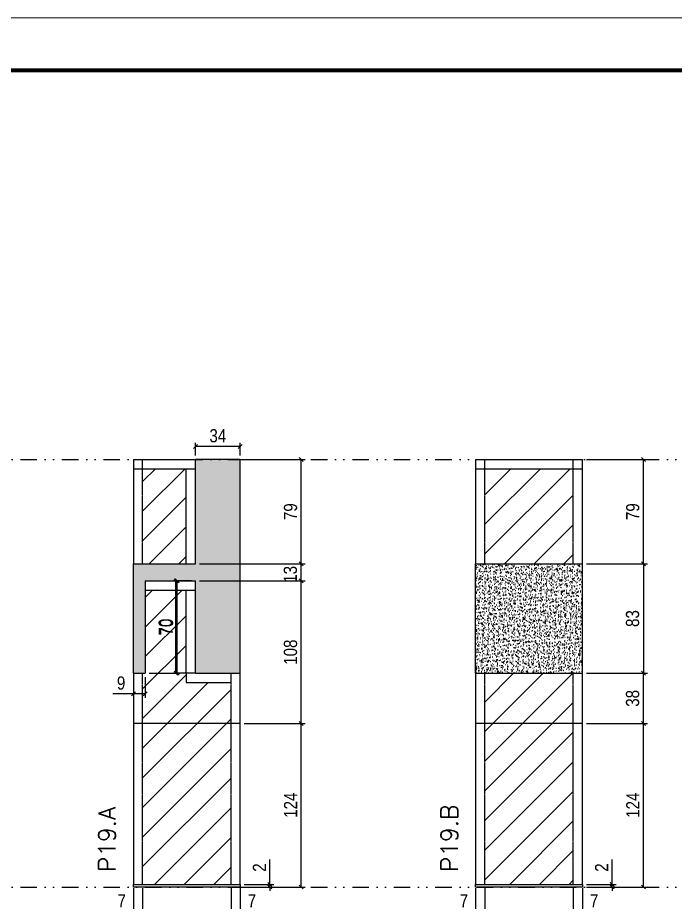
# Model space of a CAD drawing. Extents: x 13770 to 23315, y 867 to 16997.
# Drawn here: x 19617 to 20116, y 10435 to 11106 of the extents above; entities that cross this region are included whole.
import ezdxf

# ---------------------------------------------------------------- set-up
doc = ezdxf.new("R2010")
doc.units = 0
for name, pattern in [('DASHED', [0.75, 0.5, -0.25]), ('DIVIDE2', [0.625, 0.25, -0.125, 0, -0.125, 0, -0.125]), ('HIDDEN', [0.375, 0.25, -0.125])]:
    doc.linetypes.add(name, pattern=pattern)
for name, color, linetype in [('COTA', 241, 'Continuous'), ('Nível', 160, 'Continuous'), ('Painéis', 200, 'Continuous'), ('SARR_2.2x7', 40, 'Continuous'), ('Sarrafo de Pressão', 42, 'HIDDEN')]:
    doc.layers.add(name, color=color, linetype=linetype)
for name, color, linetype, lineweight in [('Folhas', 255, 'Continuous', 9), ('Hachura', 251, 'Continuous', 9), ('SARRAFO DE PRESSAO', 251, 'DASHED', 9), ('Texto Seção', 7, 'Continuous', 15)]:
    doc.layers.add(name, color=color, linetype=linetype, lineweight=lineweight)
doc.styles.add('COTA TECNICA', font='techl___.ttf', dxfattribs={"height": 10})
doc.styles.add('COTA TECNICA-50', font='techl___.ttf', dxfattribs={"height": 10})
doc.styles.add('REGUA-120', font='ROMANS.shx', dxfattribs={"height": 15})
doc.dimstyles.new('COTA PAINEL-50', dxfattribs={"dimtxt": 10, "dimasz": 3, "dimexe": 3, "dimexo": 3, "dimgap": 3, "dimtad": 1, "dimdec": 1, "dimzin": 12, "dimdsep": 46, "dimtxsty": 'COTA TECNICA-50', "dimblk1": 'OBLIQUE', "dimblk2": 'OBLIQUE', "dimsah": 1, "dimcen": 0.9, "dimclrd": 4, "dimclre": 4, "dimclrt": 240, "dimadec": 1, "dimazin": 3, "dimtfac": 1, "dimtdec": 1, "dimtmove": 0, "dimatfit": 3, "dimfxl": 1, "dimtolj": 1, "dimtzin": 12, "dimarcsym": 0})
doc.dimstyles.new('PAINEL', dxfattribs={"dimtxt": 10, "dimasz": 3, "dimexe": 3, "dimexo": 3, "dimgap": 3, "dimtad": 1, "dimdec": 1, "dimzin": 12, "dimdsep": 46, "dimtxsty": 'COTA TECNICA', "dimblk1": 'OBLIQUE', "dimblk2": 'OBLIQUE', "dimsah": 1, "dimcen": 0.9, "dimclrd": 4, "dimclre": 4, "dimclrt": 240, "dimadec": 1, "dimazin": 3, "dimtfac": 1, "dimtdec": 1, "dimtmove": 0, "dimatfit": 3, "dimfxl": 1, "dimtolj": 1, "dimtzin": 12, "dimarcsym": 0})

# ---------------------------------------------------------------- blocks, each defined once
blk = doc.blocks.new('9999999999')
at = {"layer": 'Folhas'}
blk.add_lwpolyline([(98138.98, 34190.21), (99623.98, 34190.21), (99623.98, 35240.21), (98138.98, 35240.21)], close=True, dxfattribs=at)
at = {"layer": 'Folhas', "color": 30, "const_width": 3}
blk.add_lwpolyline([(98213.98, 34230.21), (99583.98, 34230.21), (99583.98, 35200.21), (98213.98, 35200.21)], close=True, dxfattribs=at)
blk = doc.blocks.new('_Oblique')
at = {"color": 0, "linetype": 'ByBlock', "lineweight": -2}
blk.add_line((-0.5, -0.5), (0.5, 0.5), dxfattribs=at)
blk = doc.blocks.new('*D419')
at = {"layer": 'COTA', "color": 4, "lineweight": -2, "transparency": 16777216}
for p, q in [((19704.85, 10445.73), (19704.85, 10391.55)), ((19785.85, 10445.73), (19785.85, 10391.55)), ((19704.85, 10394.55), (19785.85, 10394.55))]:
    blk.add_line(p, q, dxfattribs=at)
at = {"layer": 'Defpoints', "color": 0, "transparency": 16777216}
for p in [(19704.85, 10448.73), (19785.85, 10448.73), (19785.85, 10394.55)]:
    blk.add_point(p, dxfattribs=at)
at = {"layer": 'COTA', "color": 4, "lineweight": -2, "transparency": 16777216, "xscale": 3, "yscale": 3, "zscale": 3, "rotation": 180}
blk.add_blockref('_Oblique', (19704.85, 10394.55), dxfattribs=at)
at = {"layer": 'COTA', "color": 4, "lineweight": -2, "transparency": 16777216, "xscale": 3, "yscale": 3, "zscale": 3}
blk.add_blockref('_Oblique', (19785.85, 10394.55), dxfattribs=at)
at = {"layer": 'COTA', "color": 240, "transparency": 16777216, "insert": (19745.35, 10402.65), "char_height": 10, "attachment_point": 5, "style": 'COTA TECNICA'}
blk.add_mtext('\\A1;81', dxfattribs=at)
blk = doc.blocks.new('*D420')
at = {"layer": 'COTA', "color": 4, "lineweight": -2, "transparency": 16777216}
for p, q in [((19788.85, 10570.73), (19835.09, 10570.73)), ((19832.09, 10446.73), (19832.09, 10570.73)), ((19788.85, 10446.73), (19835.09, 10446.73))]:
    blk.add_line(p, q, dxfattribs=at)
at = {"layer": 'Defpoints', "color": 0, "transparency": 16777216}
for p in [(19785.85, 10570.73), (19832.09, 10570.73), (19785.85, 10446.73)]:
    blk.add_point(p, dxfattribs=at)
at = {"layer": 'COTA', "color": 4, "lineweight": -2, "transparency": 16777216, "xscale": 3, "yscale": 3, "zscale": 3}
for p, rotation in [((19832.09, 10570.73), 90), ((19832.09, 10446.73), 270)]:
    blk.add_blockref('_Oblique', p, dxfattribs=dict(at, rotation=rotation))
at = {"layer": 'COTA', "color": 240, "transparency": 16777216, "insert": (19824.02, 10508.73), "char_height": 10, "attachment_point": 5, "rotation": 90, "style": 'COTA TECNICA-50'}
blk.add_mtext('\\A1;124', dxfattribs=at)
blk = doc.blocks.new('*D421')
at = {"layer": 'COTA', "color": 4, "lineweight": -2, "transparency": 16777216}
for p, q in [((19808.38, 10448.73), (19808.38, 10467.53)), ((19788.85, 10448.73), (19811.38, 10448.73)), ((19788.85, 10446.73), (19811.38, 10446.73)), ((19808.38, 10446.73), (19808.38, 10448.73)), ((19808.38, 10446.73), (19808.38, 10443.73))]:
    blk.add_line(p, q, dxfattribs=at)
at = {"layer": 'Defpoints', "color": 0, "transparency": 16777216}
for p in [(19785.85, 10448.73), (19785.85, 10446.73), (19808.38, 10446.73)]:
    blk.add_point(p, dxfattribs=at)
at = {"layer": 'COTA', "color": 4, "lineweight": -2, "transparency": 16777216, "xscale": 3, "yscale": 3, "zscale": 3}
for p, rotation in [((19808.38, 10448.73), 270), ((19808.38, 10446.73), 90)]:
    blk.add_blockref('_Oblique', p, dxfattribs=dict(at, rotation=rotation))
at = {"layer": 'COTA', "color": 240, "transparency": 16777216, "insert": (19800.38, 10461.47), "char_height": 10, "attachment_point": 5, "rotation": 90, "style": 'COTA TECNICA-50'}
blk.add_mtext('\\A1;2', dxfattribs=at)
blk = doc.blocks.new('*D422')
at = {"layer": 'COTA', "color": 4, "lineweight": -2, "transparency": 16777216}
for p, q in [((19704.85, 10443.73), (19704.85, 10425.22)), ((19711.85, 10445.73), (19711.85, 10425.22)), ((19704.85, 10428.22), (19690.12, 10428.22)), ((19711.85, 10428.22), (19704.85, 10428.22))]:
    blk.add_line(p, q, dxfattribs=at)
at = {"layer": 'Defpoints', "color": 0, "transparency": 16777216}
for p in [(19704.85, 10446.73), (19711.85, 10448.73), (19704.85, 10428.22)]:
    blk.add_point(p, dxfattribs=at)
at = {"layer": 'COTA', "color": 4, "lineweight": -2, "transparency": 16777216, "xscale": 3, "yscale": 3, "zscale": 3, "rotation": 180}
blk.add_blockref('_Oblique', (19704.85, 10428.22), dxfattribs=at)
at = {"layer": 'COTA', "color": 4, "lineweight": -2, "transparency": 16777216, "xscale": 3, "yscale": 3, "zscale": 3}
blk.add_blockref('_Oblique', (19711.85, 10428.22), dxfattribs=at)
at = {"layer": 'COTA', "color": 240, "transparency": 16777216, "insert": (19695.99, 10436.29), "char_height": 10, "attachment_point": 5, "style": 'COTA TECNICA-50'}
blk.add_mtext('\\A1;7', dxfattribs=at)
blk = doc.blocks.new('*D423')
at = {"layer": 'COTA', "color": 4, "lineweight": -2, "transparency": 16777216}
for p, q in [((19778.85, 10445.73), (19778.85, 10425.22)), ((19785.85, 10443.73), (19785.85, 10425.22)), ((19778.85, 10428.22), (19785.85, 10428.22)), ((19785.85, 10428.22), (19800.58, 10428.22))]:
    blk.add_line(p, q, dxfattribs=at)
at = {"layer": 'Defpoints', "color": 0, "transparency": 16777216}
for p in [(19778.85, 10448.73), (19785.85, 10446.73), (19785.85, 10428.22)]:
    blk.add_point(p, dxfattribs=at)
at = {"layer": 'COTA', "color": 4, "lineweight": -2, "transparency": 16777216, "xscale": 3, "yscale": 3, "zscale": 3, "rotation": 180}
blk.add_blockref('_Oblique', (19778.85, 10428.22), dxfattribs=at)
at = {"layer": 'COTA', "color": 4, "lineweight": -2, "transparency": 16777216, "xscale": 3, "yscale": 3, "zscale": 3}
blk.add_blockref('_Oblique', (19785.85, 10428.22), dxfattribs=at)
at = {"layer": 'COTA', "color": 240, "transparency": 16777216, "insert": (19794.72, 10436.29), "char_height": 10, "attachment_point": 5, "style": 'COTA TECNICA-50'}
blk.add_mtext('\\A1;7', dxfattribs=at)
blk = doc.blocks.new('*D424')
at = {"layer": 'COTA', "color": 4, "lineweight": -2, "transparency": 16777216}
for p, q in [((19754.85, 10678.73), (19835.09, 10678.73)), ((19832.09, 10570.73), (19832.09, 10678.73)), ((19788.85, 10570.73), (19835.09, 10570.73))]:
    blk.add_line(p, q, dxfattribs=at)
at = {"layer": 'Defpoints', "color": 0, "transparency": 16777216}
for p in [(19751.85, 10678.73), (19832.09, 10678.73), (19785.85, 10570.73)]:
    blk.add_point(p, dxfattribs=at)
at = {"layer": 'COTA', "color": 4, "lineweight": -2, "transparency": 16777216, "xscale": 3, "yscale": 3, "zscale": 3}
for p, rotation in [((19832.09, 10678.73), 90), ((19832.09, 10570.73), 270)]:
    blk.add_blockref('_Oblique', p, dxfattribs=dict(at, rotation=rotation))
at = {"layer": 'COTA', "color": 240, "transparency": 16777216, "insert": (19823.97, 10624.73), "char_height": 10, "attachment_point": 5, "rotation": 90, "style": 'COTA TECNICA'}
blk.add_mtext('\\A1;108', dxfattribs=at)
blk = doc.blocks.new('*D425')
at = {"layer": 'COTA', "color": 4, "lineweight": -2, "transparency": 16777216}
for p, q in [((19754.85, 10691.73), (19835.09, 10691.73)), ((19832.09, 10678.73), (19832.09, 10691.73)), ((19754.85, 10678.73), (19835.09, 10678.73))]:
    blk.add_line(p, q, dxfattribs=at)
at = {"layer": 'Defpoints', "color": 0, "transparency": 16777216}
for p in [(19751.85, 10691.73), (19832.09, 10691.73), (19751.85, 10678.73)]:
    blk.add_point(p, dxfattribs=at)
at = {"layer": 'COTA', "color": 4, "lineweight": -2, "transparency": 16777216, "xscale": 3, "yscale": 3, "zscale": 3}
for p, rotation in [((19832.09, 10691.73), 90), ((19832.09, 10678.73), 270)]:
    blk.add_blockref('_Oblique', p, dxfattribs=dict(at, rotation=rotation))
at = {"layer": 'COTA', "color": 240, "transparency": 16777216, "insert": (19823.87, 10683.73), "char_height": 10, "attachment_point": 5, "rotation": 90, "style": 'COTA TECNICA'}
blk.add_mtext('\\A1;13', dxfattribs=at)
blk = doc.blocks.new('*D426')
at = {"layer": 'COTA', "color": 4, "lineweight": -2, "transparency": 16777216}
for p, q in [((19788.85, 10770.73), (19835.09, 10770.73)), ((19832.09, 10691.73), (19832.09, 10770.73)), ((19754.85, 10691.73), (19835.09, 10691.73))]:
    blk.add_line(p, q, dxfattribs=at)
at = {"layer": 'Defpoints', "color": 0, "transparency": 16777216}
for p in [(19785.85, 10770.73), (19832.09, 10770.73), (19751.85, 10691.73)]:
    blk.add_point(p, dxfattribs=at)
at = {"layer": 'COTA', "color": 4, "lineweight": -2, "transparency": 16777216, "xscale": 3, "yscale": 3, "zscale": 3}
for p, rotation in [((19832.09, 10770.73), 90), ((19832.09, 10691.73), 270)]:
    blk.add_blockref('_Oblique', p, dxfattribs=dict(at, rotation=rotation))
at = {"layer": 'COTA', "color": 240, "transparency": 16777216, "insert": (19823.99, 10731.23), "char_height": 10, "attachment_point": 5, "rotation": 90, "style": 'COTA TECNICA'}
blk.add_mtext('\\A1;79', dxfattribs=at)
blk = doc.blocks.new('*D427')
at = {"layer": 'COTA', "color": 4, "lineweight": -2, "transparency": 16777216}
for p, q in [((19751.85, 10773.73), (19751.85, 10783.52)), ((19785.85, 10773.73), (19785.85, 10783.52)), ((19785.85, 10780.52), (19751.85, 10780.52))]:
    blk.add_line(p, q, dxfattribs=at)
at = {"layer": 'Defpoints', "color": 0, "transparency": 16777216}
for p in [(19751.85, 10780.52), (19751.85, 10770.73), (19785.85, 10770.73)]:
    blk.add_point(p, dxfattribs=at)
at = {"layer": 'COTA', "color": 4, "lineweight": -2, "transparency": 16777216, "xscale": 3, "yscale": 3, "zscale": 3, "rotation": 180}
blk.add_blockref('_Oblique', (19751.85, 10780.52), dxfattribs=at)
at = {"layer": 'COTA', "color": 4, "lineweight": -2, "transparency": 16777216, "xscale": 3, "yscale": 3, "zscale": 3}
blk.add_blockref('_Oblique', (19785.85, 10780.52), dxfattribs=at)
at = {"layer": 'COTA', "color": 240, "transparency": 16777216, "insert": (19768.85, 10788.74), "char_height": 10, "attachment_point": 5, "style": 'COTA TECNICA'}
blk.add_mtext('\\A1;34', dxfattribs=at)
blk = doc.blocks.new('*D428')
at = {"layer": 'COTA', "color": 4, "lineweight": -2, "transparency": 16777216}
for p, q in [((19748.85, 10678.73), (19735.13, 10678.73)), ((19738.13, 10608.73), (19738.13, 10678.73)), ((19748.85, 10608.73), (19735.13, 10608.73))]:
    blk.add_line(p, q, dxfattribs=at)
at = {"layer": 'Defpoints', "color": 0, "transparency": 16777216}
for p in [(19738.13, 10678.73), (19751.85, 10678.73), (19751.85, 10608.73)]:
    blk.add_point(p, dxfattribs=at)
at = {"layer": 'COTA', "color": 4, "lineweight": -2, "transparency": 16777216, "xscale": 3, "yscale": 3, "zscale": 3}
for p, rotation in [((19738.13, 10678.73), 90), ((19738.13, 10608.73), 270)]:
    blk.add_blockref('_Oblique', p, dxfattribs=dict(at, rotation=rotation))
at = {"layer": 'COTA', "color": 240, "transparency": 16777216, "insert": (19730.03, 10643.73), "char_height": 10, "attachment_point": 5, "rotation": 90, "style": 'COTA TECNICA'}
blk.add_mtext('\\A1;70', dxfattribs=at)
blk = doc.blocks.new('*D429')
at = {"layer": 'COTA', "color": 4, "lineweight": -2, "transparency": 16777216}
for p, q in [((19964.31, 10445.73), (19964.31, 10391.55)), ((20045.31, 10445.73), (20045.31, 10391.55)), ((19964.31, 10394.55), (20045.31, 10394.55))]:
    blk.add_line(p, q, dxfattribs=at)
at = {"layer": 'Defpoints', "color": 0, "transparency": 16777216}
for p in [(19964.31, 10448.73), (20045.31, 10448.73), (20045.31, 10394.55)]:
    blk.add_point(p, dxfattribs=at)
at = {"layer": 'COTA', "color": 4, "lineweight": -2, "transparency": 16777216, "xscale": 3, "yscale": 3, "zscale": 3, "rotation": 180}
blk.add_blockref('_Oblique', (19964.31, 10394.55), dxfattribs=at)
at = {"layer": 'COTA', "color": 4, "lineweight": -2, "transparency": 16777216, "xscale": 3, "yscale": 3, "zscale": 3}
blk.add_blockref('_Oblique', (20045.31, 10394.55), dxfattribs=at)
at = {"layer": 'COTA', "color": 240, "transparency": 16777216, "insert": (20004.81, 10402.65), "char_height": 10, "attachment_point": 5, "style": 'COTA TECNICA'}
blk.add_mtext('\\A1;81', dxfattribs=at)
blk = doc.blocks.new('*D430')
at = {"layer": 'COTA', "color": 4, "lineweight": -2, "transparency": 16777216}
for p, q in [((20048.31, 10570.73), (20094.55, 10570.73)), ((20091.55, 10446.73), (20091.55, 10570.73)), ((20048.31, 10446.73), (20094.55, 10446.73))]:
    blk.add_line(p, q, dxfattribs=at)
at = {"layer": 'Defpoints', "color": 0, "transparency": 16777216}
for p in [(20045.31, 10570.73), (20091.55, 10570.73), (20045.31, 10446.73)]:
    blk.add_point(p, dxfattribs=at)
at = {"layer": 'COTA', "color": 4, "lineweight": -2, "transparency": 16777216, "xscale": 3, "yscale": 3, "zscale": 3}
for p, rotation in [((20091.55, 10570.73), 90), ((20091.55, 10446.73), 270)]:
    blk.add_blockref('_Oblique', p, dxfattribs=dict(at, rotation=rotation))
at = {"layer": 'COTA', "color": 240, "transparency": 16777216, "insert": (20083.48, 10508.73), "char_height": 10, "attachment_point": 5, "rotation": 90, "style": 'COTA TECNICA-50'}
blk.add_mtext('\\A1;124', dxfattribs=at)
blk = doc.blocks.new('*D431')
at = {"layer": 'COTA', "color": 4, "lineweight": -2, "transparency": 16777216}
for p, q in [((20067.84, 10448.73), (20067.84, 10467.53)), ((20048.31, 10448.73), (20070.84, 10448.73)), ((20048.31, 10446.73), (20070.84, 10446.73)), ((20067.84, 10446.73), (20067.84, 10448.73)), ((20067.84, 10446.73), (20067.84, 10443.73))]:
    blk.add_line(p, q, dxfattribs=at)
at = {"layer": 'Defpoints', "color": 0, "transparency": 16777216}
for p in [(20045.31, 10448.73), (20045.31, 10446.73), (20067.84, 10446.73)]:
    blk.add_point(p, dxfattribs=at)
at = {"layer": 'COTA', "color": 4, "lineweight": -2, "transparency": 16777216, "xscale": 3, "yscale": 3, "zscale": 3}
for p, rotation in [((20067.84, 10448.73), 270), ((20067.84, 10446.73), 90)]:
    blk.add_blockref('_Oblique', p, dxfattribs=dict(at, rotation=rotation))
at = {"layer": 'COTA', "color": 240, "transparency": 16777216, "insert": (20059.84, 10461.47), "char_height": 10, "attachment_point": 5, "rotation": 90, "style": 'COTA TECNICA-50'}
blk.add_mtext('\\A1;2', dxfattribs=at)
blk = doc.blocks.new('*D432')
at = {"layer": 'COTA', "color": 4, "lineweight": -2, "transparency": 16777216}
for p, q in [((19964.31, 10443.73), (19964.31, 10425.22)), ((19971.31, 10445.73), (19971.31, 10425.22)), ((19964.31, 10428.22), (19949.58, 10428.22)), ((19971.31, 10428.22), (19964.31, 10428.22))]:
    blk.add_line(p, q, dxfattribs=at)
at = {"layer": 'Defpoints', "color": 0, "transparency": 16777216}
for p in [(19964.31, 10446.73), (19971.31, 10448.73), (19964.31, 10428.22)]:
    blk.add_point(p, dxfattribs=at)
at = {"layer": 'COTA', "color": 4, "lineweight": -2, "transparency": 16777216, "xscale": 3, "yscale": 3, "zscale": 3, "rotation": 180}
blk.add_blockref('_Oblique', (19964.31, 10428.22), dxfattribs=at)
at = {"layer": 'COTA', "color": 4, "lineweight": -2, "transparency": 16777216, "xscale": 3, "yscale": 3, "zscale": 3}
blk.add_blockref('_Oblique', (19971.31, 10428.22), dxfattribs=at)
at = {"layer": 'COTA', "color": 240, "transparency": 16777216, "insert": (19955.45, 10436.29), "char_height": 10, "attachment_point": 5, "style": 'COTA TECNICA-50'}
blk.add_mtext('\\A1;7', dxfattribs=at)
blk = doc.blocks.new('*D433')
at = {"layer": 'COTA', "color": 4, "lineweight": -2, "transparency": 16777216}
for p, q in [((20038.31, 10445.73), (20038.31, 10425.22)), ((20045.31, 10443.73), (20045.31, 10425.22)), ((20038.31, 10428.22), (20045.31, 10428.22)), ((20045.31, 10428.22), (20060.04, 10428.22))]:
    blk.add_line(p, q, dxfattribs=at)
at = {"layer": 'Defpoints', "color": 0, "transparency": 16777216}
for p in [(20038.31, 10448.73), (20045.31, 10446.73), (20045.31, 10428.22)]:
    blk.add_point(p, dxfattribs=at)
at = {"layer": 'COTA', "color": 4, "lineweight": -2, "transparency": 16777216, "xscale": 3, "yscale": 3, "zscale": 3, "rotation": 180}
blk.add_blockref('_Oblique', (20038.31, 10428.22), dxfattribs=at)
at = {"layer": 'COTA', "color": 4, "lineweight": -2, "transparency": 16777216, "xscale": 3, "yscale": 3, "zscale": 3}
blk.add_blockref('_Oblique', (20045.31, 10428.22), dxfattribs=at)
at = {"layer": 'COTA', "color": 240, "transparency": 16777216, "insert": (20054.18, 10436.29), "char_height": 10, "attachment_point": 5, "style": 'COTA TECNICA-50'}
blk.add_mtext('\\A1;7', dxfattribs=at)
blk = doc.blocks.new('*D434')
at = {"layer": 'COTA', "color": 4, "lineweight": -2, "transparency": 16777216}
for p, q in [((20048.31, 10608.73), (20094.55, 10608.73)), ((20091.55, 10570.73), (20091.55, 10608.73)), ((20048.31, 10570.73), (20094.55, 10570.73))]:
    blk.add_line(p, q, dxfattribs=at)
at = {"layer": 'Defpoints', "color": 0, "transparency": 16777216}
for p in [(20045.31, 10608.73), (20091.55, 10608.73), (20045.31, 10570.73)]:
    blk.add_point(p, dxfattribs=at)
at = {"layer": 'COTA', "color": 4, "lineweight": -2, "transparency": 16777216, "xscale": 3, "yscale": 3, "zscale": 3}
for p, rotation in [((20091.55, 10608.73), 90), ((20091.55, 10570.73), 270)]:
    blk.add_blockref('_Oblique', p, dxfattribs=dict(at, rotation=rotation))
at = {"layer": 'COTA', "color": 240, "transparency": 16777216, "insert": (20083.31, 10589.73), "char_height": 10, "attachment_point": 5, "rotation": 90, "style": 'COTA TECNICA'}
blk.add_mtext('\\A1;38', dxfattribs=at)
blk = doc.blocks.new('*D435')
at = {"layer": 'COTA', "color": 4, "lineweight": -2, "transparency": 16777216}
for p, q in [((20048.31, 10691.73), (20094.55, 10691.73)), ((20091.55, 10691.73), (20091.55, 10608.73)), ((20048.31, 10608.73), (20094.55, 10608.73))]:
    blk.add_line(p, q, dxfattribs=at)
at = {"layer": 'Defpoints', "color": 0, "transparency": 16777216}
for p in [(20045.31, 10691.73), (20045.31, 10608.73), (20091.55, 10608.73)]:
    blk.add_point(p, dxfattribs=at)
at = {"layer": 'COTA', "color": 4, "lineweight": -2, "transparency": 16777216, "xscale": 3, "yscale": 3, "zscale": 3}
for p, rotation in [((20091.55, 10691.73), 90), ((20091.55, 10608.73), 270)]:
    blk.add_blockref('_Oblique', p, dxfattribs=dict(at, rotation=rotation))
at = {"layer": 'COTA', "color": 240, "transparency": 16777216, "insert": (20083.31, 10650.23), "char_height": 10, "attachment_point": 5, "rotation": 90, "style": 'COTA TECNICA'}
blk.add_mtext('\\A1;83', dxfattribs=at)
blk = doc.blocks.new('*D436')
at = {"layer": 'COTA', "color": 4, "lineweight": -2, "transparency": 16777216}
for p, q in [((20048.31, 10770.73), (20094.55, 10770.73)), ((20091.55, 10691.73), (20091.55, 10770.73)), ((20048.31, 10691.73), (20094.55, 10691.73))]:
    blk.add_line(p, q, dxfattribs=at)
at = {"layer": 'Defpoints', "color": 0, "transparency": 16777216}
for p in [(20045.31, 10770.73), (20091.55, 10770.73), (20045.31, 10691.73)]:
    blk.add_point(p, dxfattribs=at)
at = {"layer": 'COTA', "color": 4, "lineweight": -2, "transparency": 16777216, "xscale": 3, "yscale": 3, "zscale": 3}
for p, rotation in [((20091.55, 10770.73), 90), ((20091.55, 10691.73), 270)]:
    blk.add_blockref('_Oblique', p, dxfattribs=dict(at, rotation=rotation))
at = {"layer": 'COTA', "color": 240, "transparency": 16777216, "insert": (20083.45, 10731.23), "char_height": 10, "attachment_point": 5, "rotation": 90, "style": 'COTA TECNICA'}
blk.add_mtext('\\A1;79', dxfattribs=at)
blk = doc.blocks.new('*D884')
at = {"layer": 'COTA', "color": 4, "lineweight": -2, "transparency": 16777216}
for p, q in [((19735.85, 10678.73), (19740.13, 10678.73)), ((19737.13, 10608.73), (19737.13, 10678.73)), ((19716.85, 10608.73), (19740.13, 10608.73))]:
    blk.add_line(p, q, dxfattribs=at)
at = {"layer": 'Defpoints', "color": 0, "transparency": 16777216}
for p in [(19732.85, 10678.73), (19737.13, 10678.73), (19713.85, 10608.73)]:
    blk.add_point(p, dxfattribs=at)
at = {"layer": 'COTA', "color": 4, "lineweight": -2, "transparency": 16777216, "xscale": 3, "yscale": 3, "zscale": 3}
for p, rotation in [((19737.13, 10678.73), 90), ((19737.13, 10608.73), 270)]:
    blk.add_blockref('_Oblique', p, dxfattribs=dict(at, rotation=rotation))
at = {"layer": 'COTA', "color": 240, "transparency": 16777216, "insert": (19729.03, 10643.73), "char_height": 10, "attachment_point": 5, "rotation": 90, "style": 'COTA TECNICA'}
blk.add_mtext('\\A1;70', dxfattribs=at)
blk = doc.blocks.new('*D885')
at = {"layer": 'COTA', "color": 4, "lineweight": -2, "transparency": 16777216}
for p, q in [((19704.85, 10605.73), (19704.85, 10590.19)), ((19713.85, 10605.73), (19713.85, 10590.19)), ((19704.85, 10593.19), (19689.18, 10593.19)), ((19713.85, 10593.19), (19704.85, 10593.19))]:
    blk.add_line(p, q, dxfattribs=at)
at = {"layer": 'Defpoints', "color": 0, "transparency": 16777216}
for p in [(19704.85, 10608.73), (19713.85, 10608.73), (19704.85, 10593.19)]:
    blk.add_point(p, dxfattribs=at)
at = {"layer": 'COTA', "color": 4, "lineweight": -2, "transparency": 16777216, "xscale": 3, "yscale": 3, "zscale": 3, "rotation": 180}
blk.add_blockref('_Oblique', (19704.85, 10593.19), dxfattribs=at)
at = {"layer": 'COTA', "color": 4, "lineweight": -2, "transparency": 16777216, "xscale": 3, "yscale": 3, "zscale": 3}
blk.add_blockref('_Oblique', (19713.85, 10593.19), dxfattribs=at)
at = {"layer": 'COTA', "color": 240, "transparency": 16777216, "insert": (19695.52, 10601.28), "char_height": 10, "attachment_point": 5, "style": 'COTA TECNICA'}
blk.add_mtext('\\A1;9', dxfattribs=at)

msp = doc.modelspace()

# ---------------------------------------------------------------- hatches: boundary and pattern name
at = {"layer": 'COTA'}
h = msp.add_hatch(dxfattribs=at)
h.set_pattern_fill('AR-CONC', color=256, scale=0.03)
h.paths.add_polyline_path([(19785.85, 10770.73), (19751.85, 10770.73), (19751.85, 10691.73), (19704.85, 10691.73), (19704.85, 10608.73), (19713.85, 10608.73), (19713.85, 10678.73), (19751.85, 10678.73), (19751.85, 10608.73), (19785.85, 10608.73)])
h = msp.add_hatch(dxfattribs=at)
h.set_pattern_fill('AR-CONC', color=256, scale=0.03)
h.set_pattern_definition([(50, (1503.207, -110), (5.4655401, -0.4781726), [0.5715, -6.2865]), (355, (1503.207, -110), (-1.0573026, 5.7317054), [0.4572, -5.0292175]), (100.451445, (1503.6627, -110.04), (4.4082374, 5.2535326), [0.4857003, -5.3427073]), (46.1842, (1503.207, -108.476), (8.1323712, -1.2612698), [0.85725, -9.42975]), (96.635558, (1503.885, -108.581), (7.122124, 7.4227837), [0.7285507, -8.0140682]), (351.18415, (1503.207, -108.476), (7.122124, 7.4227837), [0.685799, -7.543792]), (21, (1503.969, -108.857), (4.5484317, -3.0679559), [0.5715, -6.2865]), (326, (1503.969, -108.857), (1.8540609, 5.525639), [0.4572, -5.0292]), (71.451445, (1504.348, -109.1127), (6.4024926, 2.4576831), [0.4857003, -5.3426981]), (37.5, (1503.2072, -110), (0.0926581, 2.53665117), [0, -4.96824, 0, -5.1054, 0, -5.04825]), (7.5, (1503.2072, -110), (2.00458988, 3.00541724), [0, -2.91084, 0, -4.85394, 0, -1.92405]), (327.5, (1501.508, -110), (4.06771786, -0.17186232), [0, -1.905, 0, -5.9436, 0, -7.8867]), (317.5, (1500.746, -110), (4.44387544, 0.76279473), [0, -2.4765, 0, -3.94716, 0, -5.6007])])
h.paths.add_polyline_path([(20045.31, 10691.73), (19964.31, 10691.73), (19964.31, 10608.73), (20045.31, 10608.73)])
at = {"layer": 'Hachura', "linetype": 'ByBlock'}
h = msp.add_hatch(dxfattribs=at)
h.set_pattern_fill('ANSI31', color=256, scale=5)
h.paths.add_polyline_path([(19711.85, 10691.73), (19744.85, 10691.73), (19744.85, 10763.73), (19711.85, 10763.73)])
h.paths.add_polyline_path([(19713.85, 10608.73), (19711.85, 10608.73), (19711.85, 10570.73), (19778.85, 10570.73), (19778.85, 10601.73), (19744.85, 10601.73), (19744.85, 10608.73), (19744.85, 10671.73), (19713.85, 10671.73)])
h.paths.add_polyline_path([(19711.85, 10448.73), (19778.85, 10448.73), (19778.85, 10570.73), (19711.85, 10570.73)])
h = msp.add_hatch(dxfattribs=at)
h.set_pattern_fill('ANSI31', color=256, scale=5)
h.paths.add_polyline_path([(19971.31, 10763.73), (19971.31, 10691.73), (20038.31, 10691.73), (20038.31, 10763.73)])
h.paths.add_polyline_path([(19971.31, 10608.73), (19971.31, 10570.73), (20038.31, 10570.73), (20038.31, 10608.73)])
h.paths.add_polyline_path([(20038.31, 10570.73), (19971.31, 10570.73), (19971.31, 10448.73), (20038.31, 10448.73)])

# ---------------------------------------------------------------- linework, layer by layer
at = {"layer": 'COTA'}
for p, q in [((19785.85, 10770.73), (19751.85, 10770.73)), ((19785.85, 10608.73), (19785.85, 10770.73)), ((19704.85, 10608.73), (19704.85, 10691.73)), ((19964.31, 10608.73), (19964.31, 10691.73)), ((20045.31, 10608.73), (20045.31, 10691.73)), ((19751.85, 10608.73), (19744.85, 10608.73)), ((19744.85, 10608.73), (19744.85, 10601.73))]:
    msp.add_line(p, q, dxfattribs=at)
at = {"layer": 'Nível', "color": 4, "linetype": 'DIVIDE2', "ltscale": 50}
for p, q in [((13769.54, 10770.73), (21112.79, 10770.73)), ((13769.54, 10446.73), (21112.79, 10446.73))]:
    msp.add_line(p, q, dxfattribs=at)
at = {"layer": 'Painéis'}
for p, q in [((19704.85, 10770.73), (19704.85, 10691.73)), ((19704.85, 10770.73), (19751.85, 10770.73)), ((19751.85, 10691.73), (19751.85, 10770.73)), ((19964.31, 10770.73), (19964.31, 10691.73)), ((19964.31, 10770.73), (20045.31, 10770.73)), ((20045.31, 10691.73), (20045.31, 10770.73)), ((19704.85, 10691.73), (19751.85, 10691.73)), ((19964.31, 10691.73), (20045.31, 10691.73)), ((19713.85, 10678.73), (19751.85, 10678.73)), ((19713.85, 10678.73), (19713.85, 10608.73)), ((19751.85, 10608.73), (19751.85, 10678.73)), ((19704.85, 10608.73), (19704.85, 10570.73)), ((19704.85, 10608.73), (19713.85, 10608.73)), ((19751.85, 10608.73), (19785.85, 10608.73)), ((19785.85, 10570.73), (19785.85, 10608.73)), ((19964.31, 10608.73), (19964.31, 10570.73)), ((19964.31, 10608.73), (20045.31, 10608.73)), ((20045.31, 10570.73), (20045.31, 10608.73))]:
    msp.add_line(p, q, dxfattribs=at)
for points in [[(19704.85, 10448.73), (19785.85, 10448.73), (19785.85, 10570.73), (19704.85, 10570.73)], [(19964.31, 10448.73), (20045.31, 10448.73), (20045.31, 10570.73), (19964.31, 10570.73)], [(19704.85, 10448.73), (19785.85, 10448.73), (19785.85, 10446.73), (19704.85, 10446.73)], [(19964.31, 10448.73), (20045.31, 10448.73), (20045.31, 10446.73), (19964.31, 10446.73)]]:
    msp.add_lwpolyline(points, close=True, dxfattribs=at)
at = {"layer": 'SARR_2.2x7'}
for p, q in [((19704.85, 10763.73), (19751.85, 10763.73)), ((19744.85, 10691.73), (19744.85, 10763.73)), ((19964.31, 10763.73), (20045.31, 10763.73)), ((19713.85, 10671.73), (19751.85, 10671.73)), ((19744.85, 10608.73), (19744.85, 10671.73)), ((19744.85, 10601.73), (19778.85, 10601.73))]:
    msp.add_line(p, q, dxfattribs=at)
at = {"layer": 'Sarrafo de Pressão'}
for p, q in [((19711.85, 10691.73), (19711.85, 10770.73)), ((19971.31, 10691.73), (19971.31, 10770.73)), ((20038.31, 10691.73), (20038.31, 10770.73)), ((19711.85, 10570.73), (19711.85, 10608.73)), ((19778.85, 10570.73), (19778.85, 10608.73)), ((19971.31, 10570.73), (19971.31, 10608.73)), ((20038.31, 10570.73), (20038.31, 10608.73)), ((19711.85, 10448.73), (19711.85, 10570.73)), ((19778.85, 10448.73), (19778.85, 10570.73)), ((19971.31, 10448.73), (19971.31, 10570.73)), ((20038.31, 10448.73), (20038.31, 10570.73))]:
    msp.add_line(p, q, dxfattribs=at)

# ---------------------------------------------------------------- block references
at = {"layer": 'SARRAFO DE PRESSAO', "color": 6, "linetype": 'ByBlock'}
msp.add_blockref('9999999999', (-78984.48, -24134.56), dxfattribs=at)

# ---------------------------------------------------------------- texts
at = {"layer": 'Texto Seção', "char_height": 13, "width": 285.3299, "attachment_point": 7, "rotation": 90, "style": 'REGUA-120'}
for s, insert in [('P19.A', (19691.38, 10457.98)), ('P19.B', (19950.84, 10457.98))]:
    msp.add_mtext(s, dxfattribs=dict(at, insert=insert))

# ---------------------------------------------------------------- dimensions: what is measured, and where the dimension line sits
at = {"layer": 'COTA'}
for base, p1, p2, dimstyle, picture, middle in [((19751.85, 10780.52), (19785.85, 10770.73), (19751.85, 10770.73), 'PAINEL', '*D427', (19768.85, 10788.74)), ((19704.85, 10593.19), (19713.85, 10608.73), (19704.85, 10608.73), 'PAINEL', '*D885', (19695.52, 10601.28)), ((19785.85, 10428.22), (19778.85, 10448.73), (19785.85, 10446.73), 'COTA PAINEL-50', '*D423', (19794.72, 10436.29)), ((20045.31, 10428.22), (20038.31, 10448.73), (20045.31, 10446.73), 'COTA PAINEL-50', '*D433', (20054.18, 10436.29))]:
    dim = msp.add_linear_dim(base=base, p1=p1, p2=p2, dimstyle=dimstyle, dxfattribs=at)
    dim.commit()
    dim.dimension.update_dxf_attribs({"geometry": picture, "text_midpoint": middle})
dim = msp.add_linear_dim(base=(19832.09, 10770.73), p1=(19751.85, 10691.73), p2=(19785.85, 10770.73), angle=90, dimstyle='PAINEL', override={"dimtmove": 1}, dxfattribs=at)
dim.commit()
dim.dimension.update_dxf_attribs({"geometry": '*D426', "text_midpoint": (19823.99, 10731.23)})
for base, p1, p2, angle, dimstyle, picture, middle in [((20091.55, 10770.73), (20045.31, 10691.73), (20045.31, 10770.73), 90, 'PAINEL', '*D436', (20083.45, 10731.23)), ((20091.55, 10608.73), (20045.31, 10691.73), (20045.31, 10608.73), 90, 'PAINEL', '*D435', (20083.31, 10650.23)), ((19737.13, 10678.73), (19713.85, 10608.73), (19732.85, 10678.73), 90, 'PAINEL', '*D884', (19729.03, 10643.73)), ((19738.13, 10678.73), (19751.85, 10608.73), (19751.85, 10678.73), 90, 'PAINEL', '*D428', (19730.03, 10643.73)), ((19832.09, 10678.73), (19785.85, 10570.73), (19751.85, 10678.73), 90, 'PAINEL', '*D424', (19823.97, 10624.73)), ((20091.55, 10608.73), (20045.31, 10570.73), (20045.31, 10608.73), 90, 'PAINEL', '*D434', (20083.31, 10589.73)), ((19832.09, 10570.73), (19785.85, 10446.73), (19785.85, 10570.73), 90, 'COTA PAINEL-50', '*D420', (19824.02, 10508.73)), ((20091.55, 10570.73), (20045.31, 10446.73), (20045.31, 10570.73), 90, 'COTA PAINEL-50', '*D430', (20083.48, 10508.73)), ((19704.85, 10428.22), (19711.85, 10448.73), (19704.85, 10446.73), 180, 'COTA PAINEL-50', '*D422', (19695.99, 10436.29)), ((19964.31, 10428.22), (19971.31, 10448.73), (19964.31, 10446.73), 180, 'COTA PAINEL-50', '*D432', (19955.45, 10436.29))]:
    dim = msp.add_linear_dim(base=base, p1=p1, p2=p2, angle=angle, dimstyle=dimstyle, dxfattribs=at)
    dim.commit()
    dim.dimension.update_dxf_attribs({"geometry": picture, "text_midpoint": middle})
dim = msp.add_linear_dim(base=(19832.09, 10691.73), p1=(19751.85, 10678.73), p2=(19751.85, 10691.73), angle=90, dimstyle='PAINEL', override={"dimtmove": 1}, dxfattribs=at)
dim.commit()
dim.dimension.update_dxf_attribs({"geometry": '*D425', "text_midpoint": (19832.09, 10683.73), "dimtype": 160})
for base, p1, p2, picture, middle in [((19808.38, 10446.73), (19785.85, 10448.73), (19785.85, 10446.73), '*D421', (19808.38, 10461.47)), ((20067.84, 10446.73), (20045.31, 10448.73), (20045.31, 10446.73), '*D431', (20067.84, 10461.47))]:
    dim = msp.add_linear_dim(base=base, p1=p1, p2=p2, angle=90, dimstyle='COTA PAINEL-50', dxfattribs=at)
    dim.commit()
    dim.dimension.update_dxf_attribs({"geometry": picture, "text_midpoint": middle, "dimtype": 160})
for base, p1, p2, picture, middle in [((19785.85, 10394.55), (19704.85, 10448.73), (19785.85, 10448.73), '*D419', (19745.35, 10402.65)), ((20045.31, 10394.55), (19964.31, 10448.73), (20045.31, 10448.73), '*D429', (20004.81, 10402.65))]:
    dim = msp.add_linear_dim(base=base, p1=p1, p2=p2, dimstyle='PAINEL', override={"dimarcsym": 2}, dxfattribs=at)
    dim.commit()
    dim.dimension.update_dxf_attribs({"geometry": picture, "text_midpoint": middle})

doc.saveas('drawing.dxf')
